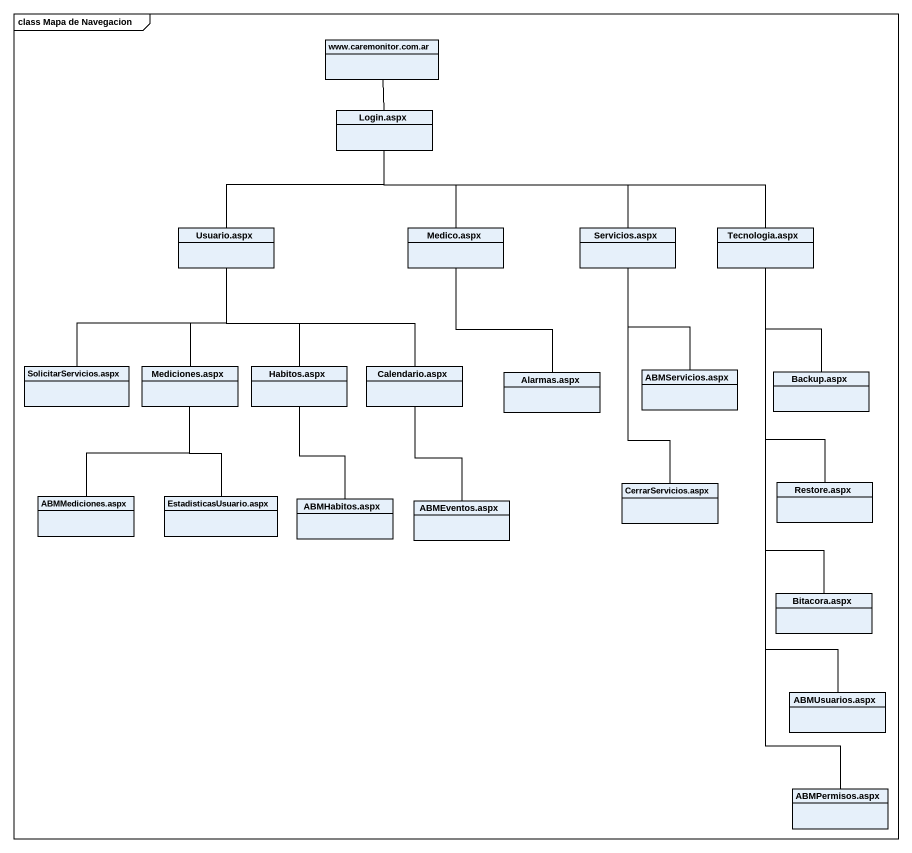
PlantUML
@startuml
mainframe class Mapa de Navegacion
hide circle
hide empty members
class "www.caremonitor.com.ar" as www_caremonitor_com_ar
class "Login.aspx" as Login_aspx
class "Usuario.aspx" as Usuario_aspx
class "Medico.aspx" as Medico_aspx
class "Servicios.aspx" as Servicios_aspx
class "Tecnologia.aspx" as Tecnologia_aspx
class "SolicitarServicios.aspx" as SolicitarServicios_aspx
class "Mediciones.aspx" as Mediciones_aspx
class "Habitos.aspx" as Habitos_aspx
class "Calendario.aspx" as Calendario_aspx
class "Alarmas.aspx" as Alarmas_aspx
class "ABMServicios.aspx" as ABMServicios_aspx
class "Backup.aspx" as Backup_aspx
class "ABMMediciones.aspx" as ABMMediciones_aspx
class "EstadisticasUsuario.aspx" as EstadisticasUsuario_aspx
class "ABMHabitos.aspx" as ABMHabitos_aspx
class "ABMEventos.aspx" as ABMEventos_aspx
class "CerrarServicios.aspx" as CerrarServicios_aspx
class "Restore.aspx" as Restore_aspx
class "Bitacora.aspx" as Bitacora_aspx
class "ABMUsuarios.aspx" as ABMUsuarios_aspx
class "ABMPermisos.aspx" as ABMPermisos_aspx
www_caremonitor_com_ar -- Login_aspx
Login_aspx -- Usuario_aspx
Login_aspx -- Medico_aspx
Login_aspx -right- Servicios_aspx
Login_aspx -right- Tecnologia_aspx
Usuario_aspx -- SolicitarServicios_aspx
Usuario_aspx -- Mediciones_aspx
Usuario_aspx -- Habitos_aspx
Usuario_aspx -- Calendario_aspx
Medico_aspx -- Alarmas_aspx
Servicios_aspx -- ABMServicios_aspx
Servicios_aspx -- CerrarServicios_aspx
Tecnologia_aspx -- Backup_aspx
Tecnologia_aspx -- Restore_aspx
Tecnologia_aspx -- Bitacora_aspx
Tecnologia_aspx -- ABMUsuarios_aspx
Tecnologia_aspx -- ABMPermisos_aspx
Mediciones_aspx -- ABMMediciones_aspx
Mediciones_aspx -- EstadisticasUsuario_aspx
Habitos_aspx -- ABMHabitos_aspx
Calendario_aspx -- ABMEventos_aspx
@enduml
